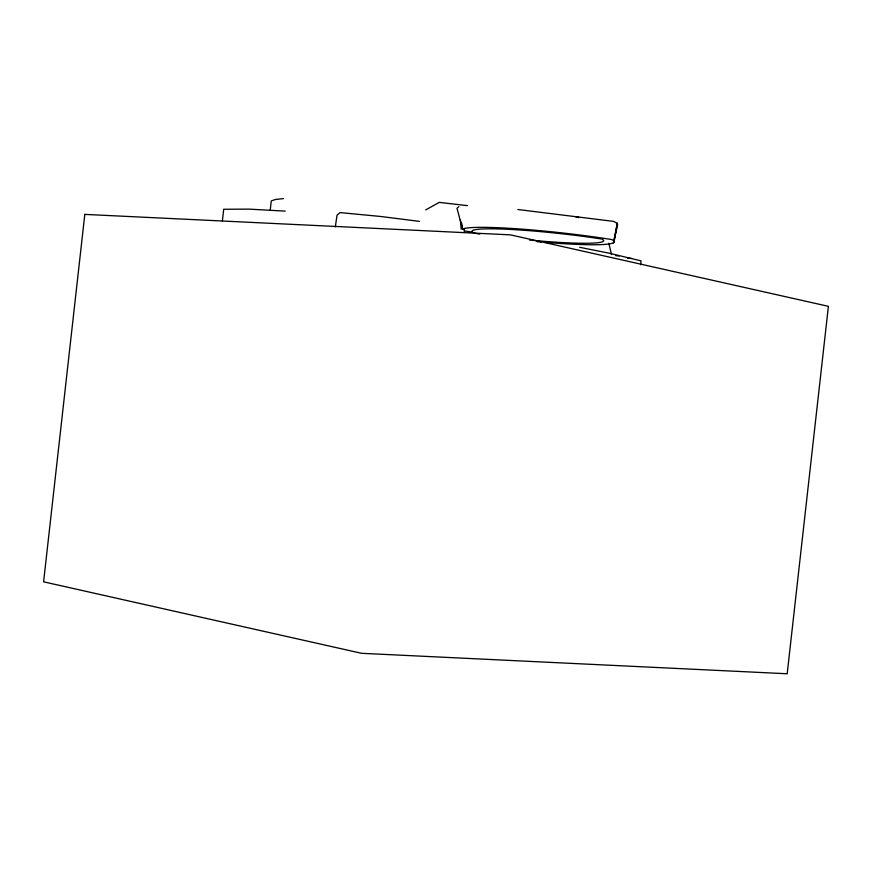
<?xml version="1.0" encoding="UTF-8"?>
<svg xmlns="http://www.w3.org/2000/svg" width="872" height="872" viewBox="0 0 872 872"><rect width="100%" height="100%" fill="white"/><g stroke="black" fill="none" stroke-linecap="round" stroke-linejoin="round"><path stroke-width="1.31" d="M335.295 226.927L337.061 215.155L340.113 212.605L380.584 216.463L419.454 221.39M222.393 220.921L223.701 209.258L249.12 209.127L285.242 211.122M270.233 210.141L271.257 200.942L275.356 199.503L283.509 198.587M640.615 264.75L641.051 260.859L609.136 253.185L579.706 247.31M464.024 231.113L464.318 228.508M614.15 241.337L617.289 223.352L613.605 221.39L517.826 209.509M458.836 206.708L456.983 208.299L462.596 229.009A101.414 8.491 6.4 0 1 611.577 239.517A103.833 8.687 6.4 0 1 545.218 242.362M425.689 209.923L439.259 202.402L467.436 205.629M578.158 216.91L576.163 217.204L578.812 217.597M615.85 255.736L619.294 255.91M627.796 258.254L631.546 258.461M464.569 230.993L472.548 232.115M479.742 234.099L473.812 233.042L471.992 231.658A90.721 7.586 6.4 0 1 590.518 237.358L601.931 239.059L603.544 240.203A93.151 7.794 6.4 0 1 529.5 240.051M608.819 243.234L611.523 254.559M461.473 222.349L462.596 229.009M460.34 219.766L461.244 229.162M541.196 242.035A103.833 8.687 6.4 0 1 537.108 241.675M84.813 214.392L43.6 581.82L361.564 653.302L787.187 673.762L828.4 306.334L510.436 234.862L84.813 214.392M617.289 223.352L613.474 242.819L617.627 224.987L617.289 223.352"/></g></svg>
